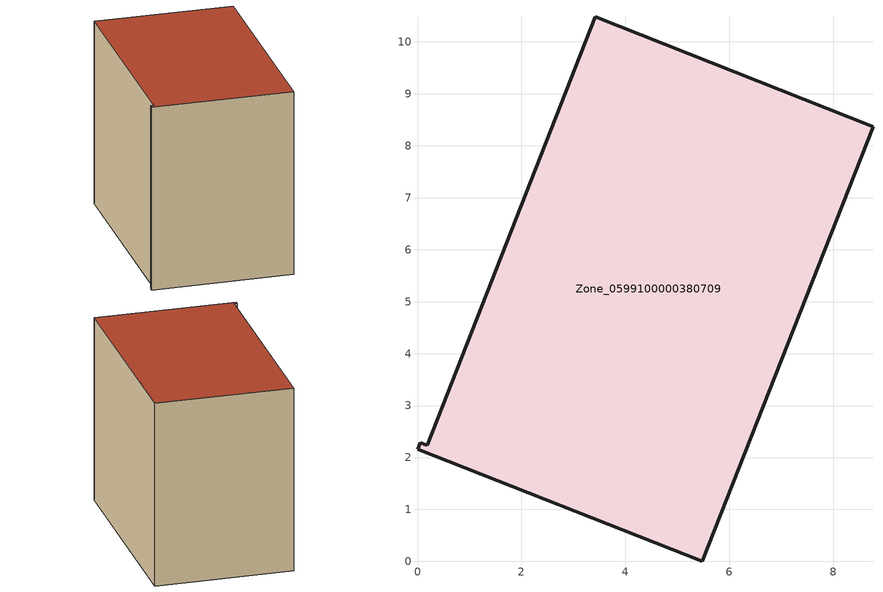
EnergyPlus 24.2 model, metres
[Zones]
Zone_0599100000380709
 floor ground (C_G): 3.42,10.49 8.77,8.37 5.48,0 0,2.16 0.05,2.28 0.18,2.24 z4
 wall outside (C_F): 5.48,0 8.77,8.37 3.42,10.49 0.18,2.24 0.05,2.28 0,2.16 5.48,0 z4:11.94
 roof outside (C_R): 8.77,8.37 3.42,10.49 0.18,2.24 0.05,2.28 0,2.16 5.48,0 z11.94
[BUILDING]
Pand.0599100000380709: North Axis=0; Terrain=City; Loads Convergence Tolerance Value=0.04; Temperature Convergence Tolerance Value=0.4; Solar Distribution=FullExterior; Maximum Number of Warmup Days=25; Minimum Number of Warmup Days=1
[Site:Location]
Rotterdam.The.Hague.AP_ZH_NLD Design_Conditions: Latitude=51.96; Longitude=4.45; Time Zone=1; Elevation=-4.5
[SITE:GROUNDTEMPERATURE:BUILDINGSURFACE]
18, 18, 18, 18, 18, 18, 18, 18, 18, 18, 18, 18
[MATERIAL] Thermal Absorptance=0.9; Solar Absorptance=0.7; Visible Absorptance=0.7
Name | Roughness | Thickness | Conductivity | Density | Specific Heat
G.TI.1992-2005 | MediumSmooth | 0.15 | 0.06 | 540 | 1210
F.TI.1992-2005 | Rough | 0.3 | 0.12 | 1920 | 840
R.TI.1992-2005 | MediumRough | 0.2 | 0.08 | 1500 | 1000
[CONSTRUCTION]
C_G: G.TI.1992-2005
C_F: F.TI.1992-2005
C_R: R.TI.1992-2005
[ZONE]
Zone_0599100000380709: Type=1; Multiplier=1; Ceiling Height=Autocalculate; Volume=Autocalculate; Floor Area=autocalculate; Part of Total Floor Area=Yes
[ZONEINFILTRATION:DESIGNFLOWRATE]
Infil_Zone_0599100000380709: Zone or ZoneList or Space or SpaceList=Zone_0599100000380709; Schedule=AlwaysOn; Design Flow Rate Calculation Method=Flow/Area; Flow Rate per Floor Area=0.0015; Constant Term Coefficient=1; Temperature Term Coefficient=0; Velocity Term Coefficient=0; Velocity Squared Term Coefficient=0
[HVACTEMPLATE:ZONE:IDEALLOADSAIRSYSTEM]
Zone_0599100000380709: Maximum Heating Supply Air Temperature=50; Minimum Cooling Supply Air Temperature=13; Maximum Heating Supply Air Humidity Ratio=0.0156; Minimum Cooling Supply Air Humidity Ratio=0.0077; Heating Limit=NoLimit; Cooling Limit=NoLimit; Dehumidification Control Type=ConstantSensibleHeatRatio; Cooling Sensible Heat Ratio=0.7; Dehumidification Setpoint=60; Humidification Control Type=None; Humidification Setpoint=30; Outdoor Air Method=None; Outdoor Air Flow Rate per Person=0.00944; Outdoor Air Flow Rate per Zone Floor Area=0; Outdoor Air Flow Rate per Zone=0; Demand Controlled Ventilation Type=None; Outdoor Air Economizer Type=NoEconomizer; Heat Recovery Type=None; Sensible Heat Recovery Effectiveness=0.7; Latent Heat Recovery Effectiveness=0.65
[ZONECONTROL:THERMOSTAT]
ThermostatControl_Zone_0599100000380709: Zone or ZoneList=Zone_0599100000380709; Control Type Schedule=DualSetpointControlType; Control 1=Thermostat_Zone_0599100000380709; Temperature Difference Between Cutout And Setpoint=0
[THERMOSTATSETPOINT:DUALSETPOINT]
Thermostat_Zone_0599100000380709: Heating Setpoint Temperature Schedule=HeatingSetpoint_Zone_0599100000380709; Cooling Setpoint Temperature Schedule=CoolingSetpoint_Zone_0599100000380709
[SCHEDULE:COMPACT]
HeatingSetpoint_Zone_0599100000380709: Through: 12/31, For: AllDays, Until: 24:00, 21
CoolingSetpoint_Zone_0599100000380709: Through: 12/31, For: AllDays, Until: 24:00, 24
DualSetpointControlType: Through: 12/31, For: AllDays, Until: 24:00, 4
AlwaysOn: Through: 12/31, For: AllDays, Until: 24:00, 1
